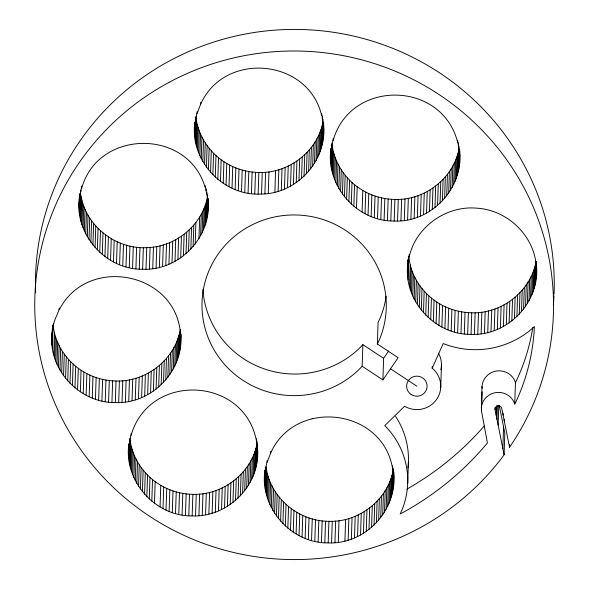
<?xml version="1.0" encoding="UTF-8"?>
<svg xmlns="http://www.w3.org/2000/svg" width="589" height="589" viewBox="0 0 589 589"><rect width="100%" height="100%" fill="white"/><g stroke="black" fill="none" stroke-linecap="round" stroke-linejoin="round"><path stroke-width="0.88" d="M180.779 334.412C184.151 370.731 151.601 404.29 115.304 402.574C79.257 403.097 47.65 368.979 51.994 332.954M51.817 338.351L52.016 333.249M51.854 341.657L52.392 328.154M52.068 344.963L52.605 328.78M51.95 335.045L52.848 325.783M52.458 348.246L52.973 325.025M52.76 328.478L53.481 323.442M53.761 354.74L54.475 333.16L53.172 326.674M54.667 357.928L55.388 336.348L54.475 333.16M55.749 361.064L56.463 339.485L55.388 336.348M56.993 364.142L57.707 342.562L56.463 339.485M53.422 325.238C54.298 319.128 58.186 313.819 59.342 307.981M58.399 367.153L59.114 345.574L57.707 342.562M59.968 370.083L60.682 348.504L59.114 345.574M61.683 372.933L62.397 351.353L60.682 348.504M63.553 375.686L64.267 354.114L62.397 351.353M65.57 378.344L66.285 356.772L64.267 354.114M67.72 380.899L68.434 359.319L66.285 356.772M70.01 383.336L70.724 361.756L68.434 359.319M72.418 385.648L73.139 364.076L70.724 361.756M208.212 202.609C210.663 238.449 178.371 270.903 142.634 269.254C105.46 269.85 73.802 233.789 79.419 196.947M79.191 208.344L79.574 196.66M79.147 205.038L79.662 196.638M79.405 211.642L80.001 193.663M79.603 198.434L80.156 193.369M79.795 214.933L80.509 193.354C84.514 224.946 115.157 249.449 146.727 247.645C175.662 247.137 202.682 224.902 207.667 196.211M80.097 195.165L80.818 190.122M80.354 218.195L81.076 196.616M74.95 387.842L75.672 366.262L73.139 364.076M80.759 191.918L81.687 186.021M81.098 221.427L81.812 199.848M82.004 224.615L82.718 203.036M77.601 389.896L78.315 368.324L75.672 366.262M83.086 227.752L83.8 206.172M84.33 230.822L85.044 209.25M80.354 391.818L81.068 370.238L78.315 368.324M85.736 233.833L86.45 212.261M87.297 236.771L88.019 215.191M83.204 393.592L83.918 372.012L81.068 370.238M89.02 239.62L89.734 218.04M90.89 242.373L91.604 220.794M86.141 395.219L86.863 373.64L83.918 372.012M92.907 245.031L93.622 223.452M89.167 396.691L89.881 375.112L86.863 373.64M95.057 247.579L95.771 226.007M92.267 398.009L92.981 376.43L89.881 375.112M97.34 250.016L98.061 228.444M99.755 252.335L100.469 230.755M95.433 399.158L96.147 377.586L92.981 376.43M102.287 254.522L103.001 232.949M98.65 400.152L99.364 378.572L96.147 377.586M104.938 256.583L105.652 235.004M101.919 400.976L102.633 379.404L99.364 378.572M107.691 258.497L108.405 236.925M105.232 401.632L105.946 380.06L102.633 379.404M110.541 260.272L111.255 238.7M108.567 402.118L109.282 380.546L105.946 380.06M113.478 261.899L114.192 240.327M111.932 402.434L112.646 380.855L109.282 380.546M116.504 263.371L117.218 241.799M119.604 264.689L120.318 243.11M115.304 402.574L116.018 380.995C146.116 382.062 175.183 359.408 180.337 329.523M122.77 265.845L123.484 244.266M118.676 402.545L119.39 380.965M125.987 266.839L126.701 245.26M122.041 402.339L122.762 380.759M129.256 267.664L129.97 246.084M125.398 401.956L126.112 380.384M132.569 268.319L133.283 246.739M128.726 401.411L129.44 379.831M257.68 451.064C259.293 486.286 227.148 517.488 192.161 515.912C154.981 516.509 123.329 480.447 128.939 443.605M128.711 455.002L129.065 444.216M128.925 458.301L129.521 440.322M128.674 451.697L129.676 440.027M129.315 461.592L129.838 438.371M135.904 268.805L136.619 247.225M129.882 464.854L130.596 443.274L130.029 440.012M132.017 400.689L132.731 379.11M129.617 441.824L131.178 433.578M130.618 468.086L131.332 446.506L130.596 443.274M131.524 471.274L132.245 449.694L131.332 446.506M139.262 269.114L139.983 247.542M132.606 474.41L133.32 452.831L132.245 449.694M135.264 399.798L135.985 378.226M133.85 477.488L134.564 455.908L133.32 452.831M135.256 480.491L135.971 458.919L134.564 455.908M142.634 269.254L143.355 247.682M138.467 398.746L139.181 377.174M136.825 483.429L137.539 461.85L135.971 458.919M138.54 486.278L139.262 464.699L137.539 461.85M141.603 397.531L142.317 375.951M146.013 269.225L146.727 247.645M140.41 489.032L141.132 467.452L139.262 464.699M144.673 396.154L145.387 374.582M149.378 269.018L150.099 247.439M142.428 491.69L143.142 470.11L141.132 467.452M147.662 394.623L148.376 373.051M144.577 494.237L145.292 472.665L143.142 470.11M152.735 268.643L153.449 247.063M146.867 496.674L147.581 475.102L145.292 472.665M150.563 392.944L151.277 371.364M156.063 268.091L156.777 246.511M149.275 498.993L149.996 477.414L147.581 475.102M153.376 391.111L154.09 369.539M159.354 267.369L160.068 245.797M151.815 501.18L152.529 479.608L149.996 477.414M156.085 389.145L156.799 367.565M154.458 503.242L155.172 481.662L152.529 479.608M162.601 266.486L163.322 244.906M158.684 387.039L159.398 365.46M161.165 384.801L161.879 363.222M165.803 265.433L166.518 243.853M163.521 382.438L164.243 360.858M160.061 506.93L160.775 485.358L155.172 481.662M168.94 264.218L169.654 242.639M165.752 379.957L166.466 358.377M163.006 508.557L163.72 486.985L160.775 485.358M167.85 377.365L168.564 355.785M172.003 262.841L172.724 241.262M169.801 374.67L170.515 353.091M166.024 510.03L166.739 488.458L163.72 486.985M174.999 261.31L175.713 239.73M171.605 371.88L172.327 350.3M173.262 368.994L173.976 347.414M169.124 511.348L169.838 489.768L166.739 488.458M177.9 259.624L178.614 238.052M174.764 366.034L175.478 344.455M176.104 362.993L176.818 341.421M177.274 359.894L177.988 338.322M180.713 257.798L181.427 236.218M172.29 512.504L173.004 490.924L169.838 489.768M178.283 356.743L178.997 335.163M179.122 353.533L179.836 331.96M179.785 350.293L180.47 329.612M180.69 337.114L180.536 332.012M180.278 347.024L180.69 334.434M183.415 255.825L184.136 234.253M180.587 343.726L180.919 333.838M175.507 513.498L176.229 491.918L173.004 490.924M186.014 253.719L186.735 232.14M178.776 514.322L179.498 492.743L176.229 491.918M188.502 251.481L189.216 229.901M323.663 125.008C327.175 160.363 297.011 193.818 261.531 194.031C223.319 196.674 189.128 160.061 194.952 122.041M182.089 514.977L182.804 493.398L179.498 492.743M190.858 249.118L191.572 227.545M194.701 133.151L195.062 122.357M194.922 136.449L195.519 118.47M195.312 139.74L195.828 116.519M195.872 143.002L196.586 121.422L196.027 118.161M194.664 129.838L195.121 123.241L197.175 111.726M193.089 246.636L193.803 225.064M196.616 146.227L197.33 124.654L196.586 121.422M185.425 515.463L186.146 493.884L182.804 493.398M197.521 149.415L198.235 127.842L197.33 124.654M195.187 244.045L195.901 222.473M198.603 152.551L199.318 130.979L198.235 127.842M197.116 113.522L200.635 104.231L200.694 102.427M199.848 155.629L200.562 134.056L199.318 130.979M188.789 515.773L189.503 494.2L186.146 493.884M201.254 158.64L201.968 137.06L200.562 134.056M198.942 238.56L199.664 216.98M202.815 161.57L203.536 139.998L201.968 137.06M200.599 235.681L201.313 214.101M192.161 515.912L192.875 494.34C222.679 495.378 251.532 473.203 257.025 443.679M202.101 232.714L202.815 211.142M204.538 164.419L205.252 142.847L203.536 139.998M203.433 229.681L204.155 208.101M208.064 207.107C208.572 199.818 206.165 192.772 205.267 185.734M206.408 167.18L207.122 145.601L205.252 142.847M204.611 226.581L205.325 205.001M206.121 190.718L206.179 188.914M195.533 515.883L196.247 494.304M205.62 223.422L206.334 201.843M206.857 193.943L206.916 192.147M206.452 220.22L207.173 198.64M207.424 197.205L207.512 194.51M208.418 169.838L209.139 148.259L207.122 145.601M207.122 216.98L207.718 198.994M207.814 200.496L207.873 198.699M207.608 213.704L208.204 198.405M207.924 210.413L208.226 201.423M198.905 515.677L199.619 494.097M210.575 172.386L211.289 150.806L209.139 148.259M212.857 174.823L213.579 153.243L211.289 150.806M202.255 515.301L202.969 493.722M215.272 177.142L215.986 155.562L213.579 153.243M205.583 514.749L206.297 493.17M217.805 179.328L218.519 157.749L215.986 155.562M208.874 514.028L209.588 492.456M220.455 181.383L221.169 159.81L218.519 157.749M212.128 513.144L212.843 491.565M223.202 183.304L223.923 161.725L221.169 159.81M226.058 185.079L226.772 163.499L223.923 161.725M215.324 512.091L216.038 490.512M228.996 186.706L229.71 165.126L226.772 163.499M218.46 510.877L219.174 489.297M232.022 188.178L232.736 166.599L229.71 165.126M221.53 509.5L222.244 487.92M224.519 507.968L225.234 486.389M235.121 189.496L235.836 167.917L232.736 166.599M227.42 506.282L228.134 484.71M238.28 190.652L239.001 169.072L235.836 167.917M230.233 504.456L230.947 482.877M241.505 191.639L242.219 170.066L239.001 169.072M232.942 502.483L233.656 480.911M244.774 192.463L245.488 170.891L242.219 170.066M235.541 500.378L236.255 478.798M238.022 498.139L238.736 476.56M248.079 193.126L248.801 171.546L245.488 170.891M240.378 495.776L241.1 474.204M251.422 193.604L252.136 172.032L248.801 171.546M242.609 493.295L243.331 471.723M244.707 490.703L245.422 469.131M254.779 193.921L255.501 172.341L252.136 172.032M246.658 488.009L247.373 466.436M248.47 485.218L249.184 463.639M258.151 194.061L258.873 172.481C288.662 173.505 317.53 151.358 323.022 121.827M250.119 482.339L250.84 460.76M251.621 479.372L252.335 457.8M261.531 194.031L262.245 172.452M252.961 476.339L253.675 454.76M254.131 473.239L254.846 451.66M255.14 470.081L255.854 448.509M257.584 453.766L256.443 438.805M264.895 193.825L265.61 172.246M255.979 466.878L256.694 445.299M256.944 443.863L257.032 441.168M256.642 463.639L257.268 444.754M257.334 447.154L257.393 445.358M257.135 460.362L257.643 445.078M257.452 457.071L257.688 449.878M268.253 193.442L268.967 171.87M393.761 472.032C397.877 509.463 366.005 544.523 328.191 542.889C290.767 543.5 259.072 506.989 265.021 469.97M264.741 481.979L265.131 470.287M264.704 478.666L265.219 470.272M264.954 485.277L265.551 467.298M265.153 472.069L265.705 466.996M274.872 192.176L275.586 170.596M265.344 488.568L266.059 466.989C269.961 497.374 298.468 521.427 328.905 521.309C359.003 522.384 388.07 499.73 393.224 469.845M265.911 491.83L266.626 470.25M265.646 468.792L267.207 460.554M266.648 495.054L267.362 473.482M267.561 498.242L268.275 476.67M278.118 191.292L278.833 169.713M268.636 501.379L269.35 479.807M267.148 462.35L270.668 453.059L270.726 451.255M269.88 504.456L270.594 482.884M281.321 190.232L282.035 168.66M271.286 507.468L272 485.888M272.854 510.398L273.568 488.826M284.458 189.017L285.172 167.445M274.57 513.247L275.291 491.675M276.44 516.008L277.161 494.429M287.52 187.648L288.242 166.069M278.457 518.666L279.171 497.087M290.51 186.117L291.231 164.537M280.607 521.213L281.328 499.634M293.418 184.431L294.132 162.851M282.897 523.65L283.611 502.071M296.23 182.605L296.944 161.025M285.312 525.97L286.026 504.39M298.932 180.632L299.654 159.052M287.844 528.156L288.558 506.577M301.531 178.526L302.253 156.946M290.487 530.21L291.202 508.638M304.02 176.288L304.734 154.708M293.241 532.132L293.955 510.553M306.376 173.924L307.09 152.345M296.09 533.906L296.804 512.327M308.607 171.443L309.321 149.864M310.705 168.852L311.419 147.272M299.035 535.534L299.749 513.954M312.656 166.157L313.37 144.577M302.054 537.006L302.768 515.427M314.46 163.367L315.174 141.787M316.116 160.48L316.83 138.908M317.618 157.521L318.332 135.941M305.154 538.324L305.868 516.744M318.951 154.487L319.672 132.908M320.129 151.388L320.843 129.808M323.545 128.601L321.697 113.721M321.138 148.229L321.852 126.65M308.319 539.48L309.034 517.9M322.374 118.75L322.463 116.055M321.969 145.027L322.691 123.447M322.941 122.011L323.03 119.317M322.639 141.78L323.265 122.902M323.332 125.302L323.42 122.6M323.125 138.511L323.633 123.226M323.442 135.212L323.648 128.925M311.537 540.466L312.258 518.894M314.806 541.291L315.527 519.719M459.722 151.078C463.749 187.965 431.303 222.833 394.181 221.037C357 221.641 325.356 185.564 330.966 148.722M318.119 541.954L318.833 520.374M330.731 160.12L331.121 148.435M330.694 156.814L331.209 148.413M330.952 163.425L331.548 145.446M331.151 150.217L331.703 145.144M331.342 166.709L331.857 143.488M331.901 169.971L332.616 148.399L332.056 145.137M331.644 146.941L333.205 138.695M332.645 173.203L333.359 151.623L332.616 148.399M333.551 176.391L334.265 154.811L333.359 151.623M321.454 542.432L322.176 520.86M334.633 179.527L335.347 157.948L334.265 154.811M335.877 182.605L336.591 161.025L335.347 157.948M324.819 542.749L325.533 521.169M337.283 185.616L337.998 164.036L336.591 161.025M338.844 188.546L339.566 166.967L337.998 164.036M328.191 542.889L328.905 521.309M340.567 191.396L341.281 169.816L339.566 166.967M342.437 194.149L343.151 172.577L341.281 169.816M331.563 542.859L332.277 521.28M344.447 196.807L345.169 175.235L343.151 172.577M334.935 542.653L335.649 521.074M346.604 199.362L347.319 177.782L345.169 175.235M348.887 201.799L349.608 180.219L347.319 177.782M338.285 542.27L338.999 520.698M351.302 204.111L352.016 182.538L349.608 180.219M353.834 206.305L354.549 184.725L352.016 182.538M344.904 541.004L345.618 519.424M356.485 208.359L357.199 186.779L354.549 184.725M348.158 540.12L348.872 518.541M362.088 212.055L362.802 190.475L357.199 186.779M351.353 539.06L352.067 517.488M365.025 213.682L365.74 192.102L362.802 190.475M354.49 537.845L355.204 516.273M362.154 366.233L362.868 344.653L383.616 358.333L382.902 379.905L362.154 366.233L358.318 370.209A92.156 90.338 1.9 0 1 208.778 339.22A92.156 90.338 1.9 0 1 293.918 214.948A92.156 90.338 1.9 0 1 379.669 339.043L377.365 344.028L398.112 357.7L382.902 379.905M368.051 215.154L368.766 193.575L365.74 192.102M357.56 536.476L358.274 514.896M360.549 534.945L361.263 513.365M371.151 216.465L371.865 194.893L368.766 193.575M363.45 533.259L364.164 511.679M374.309 217.621L375.031 196.049L371.865 194.893M366.262 531.433L366.976 509.853M377.534 218.615L378.248 197.035L375.031 196.049M368.972 529.459L369.686 507.88M380.803 219.439L381.517 197.86L378.248 197.035M377.365 344.028L378.079 322.448L380.384 317.464A92.156 90.338 1.9 0 0 386.148 296.186M371.571 527.354L372.285 505.774M374.052 525.116L374.766 503.536M384.109 220.095L384.831 198.522L381.517 197.86M376.415 522.752L377.129 501.173M387.452 220.581L388.166 199.001L384.831 198.522M378.639 520.271L379.36 498.692M380.737 517.679L381.451 496.1M390.809 220.897L391.53 199.318L388.166 199.001M382.688 514.985L383.402 493.405M384.499 512.194L385.213 490.615M394.181 221.037L394.902 199.457C424.706 200.503 453.552 178.32 459.052 148.796M386.148 509.308L386.87 487.736M387.65 506.349L388.365 484.769M397.56 221L398.274 199.428M388.99 503.315L389.704 481.736M390.161 500.216L390.875 478.636M391.17 497.057L391.884 475.478M393.577 477.429L392.473 465.781M400.925 220.801L401.639 199.222M392.009 493.854L392.723 472.275M392.973 470.839L393.062 468.145M392.672 490.608L393.297 471.73M393.364 474.13L393.423 472.326M393.165 487.339L393.673 472.054M393.481 484.04L393.746 475.949M404.282 220.419L404.996 198.839M407.61 219.874L408.324 198.294M536.52 266.221C539.892 302.54 507.343 336.091 471.045 334.375C434.976 334.92 403.428 300.751 407.735 264.763M407.559 270.16L407.757 265.05M407.875 261.457L407.934 259.661M407.595 273.465L408.125 259.963M407.809 276.764L408.376 259.683M407.691 266.854L408.619 256.686M408.199 280.055L408.714 256.833M408.501 260.286L409.252 254.345M410.901 219.152L411.615 197.573M409.502 286.548L410.216 264.969L408.913 258.475M410.408 289.729L411.122 268.157L410.216 264.969M411.49 292.866L412.204 271.293L411.122 268.157M414.148 218.261L414.862 196.689M412.734 295.943L413.449 274.371L412.204 271.293M407.706 483.304L408.42 461.732M414.141 298.954L414.855 277.375L413.449 274.371M417.351 217.208L418.065 195.629M415.709 301.885L416.423 280.312L414.855 277.375M417.424 304.734L418.138 283.162L416.423 280.312M420.487 215.994L421.201 194.414M419.294 307.495L420.009 285.915L418.138 283.162M423.55 214.617L424.271 193.045M421.312 310.153L422.026 288.573L420.009 285.915M426.539 213.085L427.261 191.513M423.462 312.7L424.176 291.128L422.026 288.573M425.751 315.137L426.465 293.565L424.176 291.128M429.447 211.407L430.161 189.827M428.159 317.456L428.873 295.877L426.465 293.565M432.26 209.574L432.974 188.001M430.692 319.643L431.413 298.071L428.873 295.877M434.962 207.608L435.683 186.028M433.342 321.704L434.056 300.125L431.413 298.071M514.749 403.443L515.434 382.762L514.572 380.266A17.184 16.845 1.9 0 0 482.001 386.509L481.456 410.717L487.42 442.987A297.511 291.643 1.9 0 1 400.174 514.013A80.133 78.551 1.9 0 0 384.772 425.604L404.606 406.27A23.899 23.427 1.9 0 0 436.353 399.762A23.899 23.427 1.9 0 0 432.179 368.213L432.238 366.417M437.561 205.495L438.282 183.923M436.096 323.619L436.81 302.047L434.056 300.125M440.049 203.264L440.763 181.684M442.405 200.901L443.119 179.321M438.945 325.393L439.659 303.821L436.81 302.047M444.636 198.419L445.35 176.84M441.883 327.02L442.604 305.441L439.659 303.821M446.734 195.828L447.449 174.248M440.705 387.783L441.478 364.981M448.685 193.133L449.4 171.554M444.909 328.493L445.623 306.921L442.604 305.441M450.489 190.335L451.203 168.763M452.146 187.457L452.86 165.877M448.008 329.811L448.722 308.231L445.623 306.921M453.648 184.497L454.362 162.917M454.98 181.456L455.702 159.884M456.158 178.357L456.873 156.784M451.174 330.966L451.888 309.387L448.722 308.231M459.575 155.577L457.727 140.697M457.167 175.205L457.881 153.626M458.404 145.726L458.492 143.024M457.999 171.995L458.721 150.423M458.971 148.988L459.059 146.286M458.669 168.756L459.295 149.878M459.361 152.271L459.449 149.577M459.155 165.48L459.663 150.195M459.472 162.189L459.714 154.995M454.391 331.96L455.106 310.381L451.888 309.387M457.66 332.785L458.375 311.206L455.106 310.381M460.973 333.44L461.688 311.861L458.375 311.206M464.309 333.926L465.023 312.347L461.688 311.861M467.673 334.235L468.388 312.663L465.023 312.347M471.045 334.375L471.76 312.803C501.857 313.871 530.925 291.216 536.071 261.332M474.417 334.346L475.132 312.766M477.782 334.14L478.504 312.56M481.139 333.764L481.854 312.185M481.456 410.717L481.515 408.921M481.758 401.727L482.082 391.84M484.467 333.212L485.181 311.633M487.758 332.49L488.472 310.918M491.005 331.607L491.727 310.028M494.208 330.554L494.922 308.975M497.344 329.339L498.058 307.76M509.632 444.562L509.544 447.265A259.41 254.293 1.9 0 0 316.131 51.935A259.41 254.293 1.9 0 0 57.42 408.972A259.41 254.293 1.9 0 0 501.681 458.109L504.096 454.774L495.084 409.885L495.172 407.19M496.255 415.709L496.579 405.821M496.976 419.294L497.418 405.814M500.414 327.963L501.129 306.383M498.139 425.118L498.802 405.342M503.404 326.431L504.118 304.852M503.102 415.171L503.161 413.368M506.304 324.745L507.019 303.173M502.844 448.546L503.558 426.966M504.272 420.988L504.331 419.191M504.096 454.774L504.81 433.202L499.222 405.342M509.117 322.919L509.831 301.34M511.826 320.946L512.54 299.374M514.425 318.84L515.139 297.261M516.906 316.602L517.621 295.023M519.262 314.239L519.977 292.667M521.493 311.758L522.207 290.186M523.592 309.166L524.306 287.594M525.543 306.471L526.257 284.899M527.346 303.681L528.068 282.102M529.003 300.802L529.717 279.223M530.505 297.835L531.219 276.263M531.838 294.802L532.559 273.222M533.016 291.702L533.73 270.123M534.024 288.544L534.738 266.964M534.856 285.341L535.578 263.762M535.526 282.094L536.211 261.42M536.432 268.915L536.277 263.82M536.012 278.825L536.432 266.235M536.329 275.534L536.631 266.537M409.164 257.04C415.606 227.089 446.028 205.495 476.354 208.145C506.731 209.581 533.958 235.085 536.218 265.617M81.599 188.716C97.634 128.866 187.928 128.144 205.208 187.53M131.119 435.374C148.907 372.071 244.015 376.165 256.384 440.601M333.146 140.491C350.389 78.889 442.361 80.428 457.668 142.494M432.179 368.213L443.222 343.556A85.744 84.05 1.9 0 0 534.4 326.549A206.157 202.093 1.9 0 1 514.72 404.341L513.858 401.845A17.184 16.845 1.9 0 0 481.287 408.089M200.635 104.231C224.387 50.787 308.319 58.421 321.638 115.518M270.668 453.059C295.089 398.112 381.782 408.199 392.414 467.578M59.283 309.777C87.341 254.809 176.001 271.838 180.477 333.808M362.868 344.653L359.032 348.629A92.156 90.338 1.9 0 1 261.663 367.948A92.156 90.338 1.9 0 1 202.888 289.324M383.616 358.333L388.688 350.926M312.111 418.499L313.414 418.404M255.501 172.341L258.873 172.481M391.53 199.318L394.902 199.457M468.388 312.663L471.76 312.803M112.646 380.855L116.018 380.995M189.503 494.2L192.875 494.34M390.507 368.802L416.865 386.178M509.544 447.265L501.784 408.604A3.416 3.343 1.9 0 0 497.771 405.961A3.416 3.343 1.9 0 0 495.084 409.885M482.001 386.509L482.119 388.261M553.977 295.862A259.41 254.293 1.9 0 1 553.402 304.719M35.634 292.858A259.41 254.293 1.9 0 1 295.141 29.413A259.41 254.293 1.9 0 1 554.058 294.088M484.261 425.965A297.511 291.643 1.9 0 1 406.918 489.113M532.817 327.543A206.157 202.093 1.9 0 1 515.434 382.762M438.452 353.216A23.899 23.427 1.9 0 1 440.874 369.84M395.617 416.43A80.133 78.551 1.9 0 1 407.963 467.894M411.159 394.505A10.241 10.035 1.9 0 0 427.084 386.863A10.241 10.035 1.9 0 0 412.352 377.159A10.241 10.035 1.9 0 0 411.159 394.505"/></g></svg>
